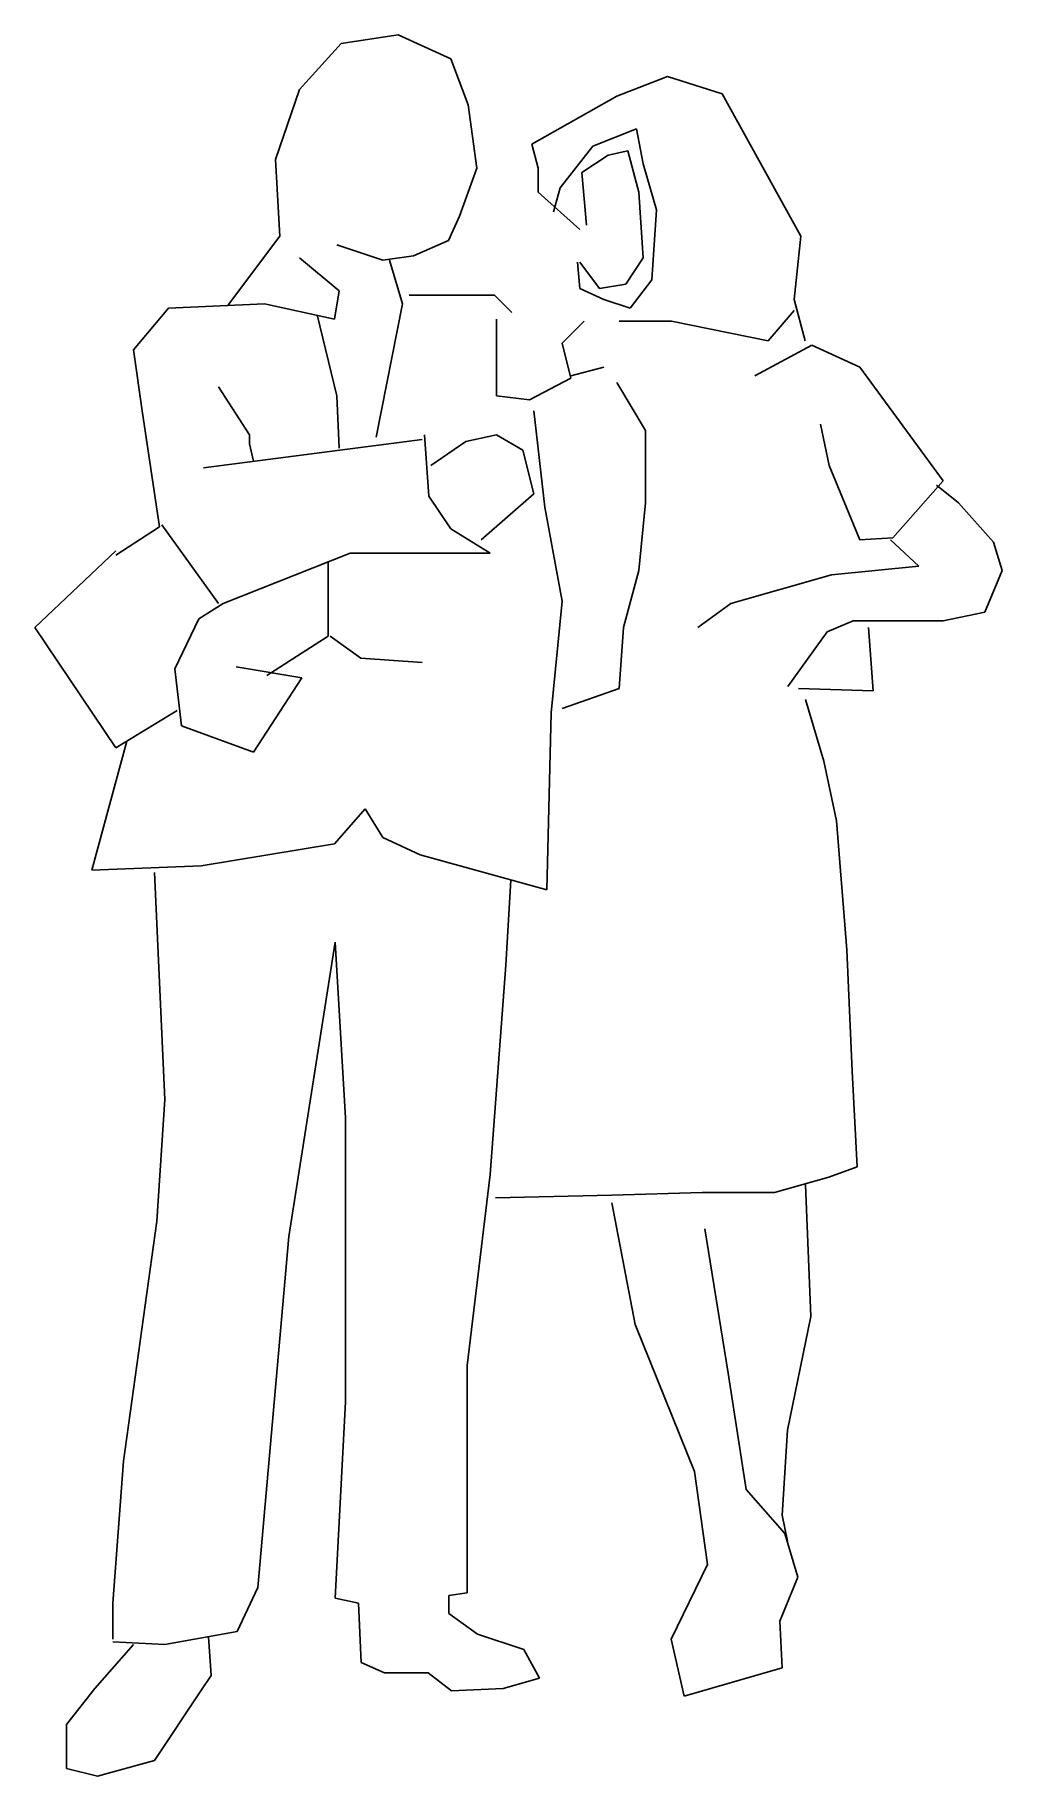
# Model space of a CAD drawing. Header units: millimetres. Extents: x -1579.24 to -1578.25, y 1790.89 to 1792.67.
import ezdxf

# ---------------------------------------------------------------- set-up
doc = ezdxf.new("R2010")
doc.units = ezdxf.units.MM
doc.header["$LTSCALE"] = 10
doc.layers.add('Humanos', color=2, linetype='Continuous')

msp = doc.modelspace()

# ---------------------------------------------------------------- linework, layer by layer
at = {"layer": 'Humanos'}
for p, q in [((-1578.924, 1792.6619), (-1578.8658, 1792.6709)), ((-1578.8658, 1792.6709), (-1578.8121, 1792.6463)), ((-1578.9665, 1792.6149), (-1578.924, 1792.6619)), ((-1578.8121, 1792.6463), (-1578.7942, 1792.5993)), ((-1578.6421, 1792.6082), (-1578.5906, 1792.6284)), ((-1578.5906, 1792.6284), (-1578.5347, 1792.6105)), ((-1578.9911, 1792.5434), (-1578.9665, 1792.6149)), ((-1578.7942, 1792.5993), (-1578.7853, 1792.5344)), ((-1578.7293, 1792.559), (-1578.6421, 1792.6082)), ((-1578.5347, 1792.6105), (-1578.4542, 1792.465)), ((-1578.622, 1792.5747), (-1578.6667, 1792.5568)), ((-1578.6152, 1792.5389), (-1578.622, 1792.5747)), ((-1578.7226, 1792.5344), (-1578.7293, 1792.559)), ((-1578.6667, 1792.5568), (-1578.7003, 1792.5143)), ((-1578.6779, 1792.5299), (-1578.651, 1792.5478)), ((-1578.651, 1792.5478), (-1578.6309, 1792.5523)), ((-1578.6309, 1792.5523), (-1578.6197, 1792.5098)), ((-1578.9866, 1792.465), (-1578.9911, 1792.5434)), ((-1578.7853, 1792.5344), (-1578.8032, 1792.4852)), ((-1578.7226, 1792.5098), (-1578.7226, 1792.5344)), ((-1578.6734, 1792.4762), (-1578.6779, 1792.5299)), ((-1578.6018, 1792.4919), (-1578.6152, 1792.5389)), ((-1578.6801, 1792.4718), (-1578.7226, 1792.5098)), ((-1578.7003, 1792.5143), (-1578.707, 1792.4897)), ((-1578.6197, 1792.5098), (-1578.6152, 1792.4427)), ((-1578.6063, 1792.4203), (-1578.6018, 1792.4919)), ((-1578.8032, 1792.4852), (-1578.8144, 1792.4606)), ((-1579.0403, 1792.3935), (-1578.9866, 1792.465)), ((-1578.8815, 1792.4404), (-1578.9284, 1792.4561)), ((-1578.8144, 1792.4606), (-1578.8501, 1792.4449)), ((-1578.4542, 1792.465), (-1578.4609, 1792.4002)), ((-1578.9262, 1792.4091), (-1578.9665, 1792.4427)), ((-1578.8501, 1792.4449), (-1578.8815, 1792.4404)), ((-1578.8748, 1792.4404), (-1578.8613, 1792.3957)), ((-1578.6824, 1792.4382), (-1578.6801, 1792.4114)), ((-1578.66, 1792.4114), (-1578.6801, 1792.4382)), ((-1578.6152, 1792.4427), (-1578.6331, 1792.4158)), ((-1578.6287, 1792.3912), (-1578.6063, 1792.4203)), ((-1578.9307, 1792.38), (-1578.9262, 1792.4091)), ((-1578.8546, 1792.4046), (-1578.7674, 1792.4046)), ((-1578.7674, 1792.4046), (-1578.7495, 1792.3867)), ((-1578.6801, 1792.4114), (-1578.6555, 1792.4002)), ((-1578.6331, 1792.4158), (-1578.66, 1792.4114)), ((-1579.1365, 1792.3487), (-1579.1007, 1792.3912)), ((-1579.1007, 1792.3912), (-1579.0023, 1792.3957)), ((-1579.0023, 1792.3957), (-1578.9307, 1792.38)), ((-1578.8613, 1792.3957), (-1578.8882, 1792.2592)), ((-1578.6555, 1792.4002), (-1578.6287, 1792.3912)), ((-1578.4609, 1792.389), (-1578.4877, 1792.3577)), ((-1578.4609, 1792.4002), (-1578.4497, 1792.3577)), ((-1578.9486, 1792.3845), (-1578.9284, 1792.3017)), ((-1578.7651, 1792.38), (-1578.7651, 1792.3017)), ((-1578.698, 1792.3554), (-1578.6756, 1792.3778)), ((-1578.5862, 1792.3778), (-1578.6399, 1792.3778)), ((-1578.4877, 1792.3577), (-1578.5862, 1792.3778)), ((-1578.6891, 1792.3196), (-1578.698, 1792.3554)), ((-1578.5011, 1792.3219), (-1578.443, 1792.3532)), ((-1578.443, 1792.3532), (-1578.3938, 1792.3308)), ((-1579.1276, 1792.2861), (-1579.1365, 1792.3487)), ((-1578.7316, 1792.2973), (-1578.6891, 1792.3196)), ((-1578.6891, 1792.3219), (-1578.6555, 1792.3308)), ((-1578.613, 1792.2659), (-1578.6421, 1792.3152)), ((-1578.3938, 1792.3308), (-1578.3088, 1792.2145)), ((-1579.0493, 1792.3107), (-1579.0179, 1792.2615)), ((-1578.9284, 1792.3017), (-1578.9262, 1792.248)), ((-1578.7651, 1792.3017), (-1578.7316, 1792.2973)), ((-1579.1097, 1792.1675), (-1579.1276, 1792.2861)), ((-1578.7271, 1792.2861), (-1578.7159, 1792.1876)), ((-1579.0179, 1792.2615), (-1579.0179, 1792.2525)), ((-1578.839, 1792.2615), (-1578.8345, 1792.1988)), ((-1578.7651, 1792.2615), (-1578.7965, 1792.2548)), ((-1578.7383, 1792.2458), (-1578.7651, 1792.2615)), ((-1578.613, 1792.1921), (-1578.613, 1792.2659)), ((-1578.4251, 1792.2301), (-1578.434, 1792.2727)), ((-1578.8412, 1792.257), (-1579.0649, 1792.2279)), ((-1579.0179, 1792.2525), (-1579.0135, 1792.2346)), ((-1578.7965, 1792.2548), (-1578.8323, 1792.2301)), ((-1578.7271, 1792.2011), (-1578.7383, 1792.2458)), ((-1578.3938, 1792.1541), (-1578.4251, 1792.2301)), ((-1578.3088, 1792.2145), (-1578.3602, 1792.1563)), ((-1578.2931, 1792.1921), (-1578.3155, 1792.21)), ((-1578.8345, 1792.1988), (-1578.8121, 1792.1653)), ((-1578.7808, 1792.1541), (-1578.7271, 1792.2011)), ((-1578.6197, 1792.1228), (-1578.613, 1792.1921)), ((-1578.2573, 1792.1518), (-1578.2931, 1792.1921)), ((-1578.7159, 1792.1876), (-1578.698, 1792.0914)), ((-1579.1544, 1792.1384), (-1579.1097, 1792.1675)), ((-1579.1074, 1792.1697), (-1579.0493, 1792.0892)), ((-1578.8121, 1792.1653), (-1578.7718, 1792.1407)), ((-1578.3602, 1792.1563), (-1578.3938, 1792.1541)), ((-1578.3624, 1792.1541), (-1578.3334, 1792.1272)), ((-1579.2372, 1792.0646), (-1579.1544, 1792.1429)), ((-1578.915, 1792.1407), (-1579.0448, 1792.0892)), ((-1578.7718, 1792.1407), (-1578.915, 1792.1407)), ((-1578.2483, 1792.1228), (-1578.2573, 1792.1518)), ((-1578.9374, 1792.0556), (-1578.9374, 1792.1317)), ((-1578.6354, 1792.0646), (-1578.6197, 1792.1228)), ((-1578.4228, 1792.1183), (-1578.5258, 1792.0892)), ((-1578.3334, 1792.1272), (-1578.4228, 1792.1183)), ((-1578.2662, 1792.0803), (-1578.2483, 1792.1228)), ((-1579.0448, 1792.0892), (-1579.0694, 1792.0735)), ((-1578.698, 1792.0914), (-1578.7092, 1791.9773)), ((-1578.5258, 1792.0892), (-1578.5593, 1792.0646)), ((-1579.1544, 1791.9415), (-1579.2372, 1792.0646)), ((-1579.0694, 1792.0735), (-1579.094, 1792.0221)), ((-1578.6399, 1792.002), (-1578.6354, 1792.0646)), ((-1578.4273, 1792.0601), (-1578.4005, 1792.0713)), ((-1578.4005, 1792.0713), (-1578.3088, 1792.0713)), ((-1578.3848, 1792.0646), (-1578.3803, 1791.9997)), ((-1578.3088, 1792.0713), (-1578.2662, 1792.0803)), ((-1579, 1792.0154), (-1578.9374, 1792.0556)), ((-1578.9352, 1792.0556), (-1578.9038, 1792.0333)), ((-1578.4676, 1792.0042), (-1578.4273, 1792.0601)), ((-1578.9038, 1792.0333), (-1578.8412, 1792.0288)), ((-1579.094, 1792.0221), (-1579.0873, 1791.9639)), ((-1578.9642, 1792.0131), (-1579.0314, 1792.0243)), ((-1579.0135, 1791.9371), (-1578.9642, 1792.0131)), ((-1578.698, 1791.9818), (-1578.6399, 1792.002)), ((-1578.3803, 1791.9997), (-1578.4564, 1792.002)), ((-1579.0918, 1791.9796), (-1579.1544, 1791.9415)), ((-1578.7092, 1791.9773), (-1578.7137, 1791.7961)), ((-1578.4308, 1791.9276), (-1578.4493, 1791.991)), ((-1579.0873, 1791.9639), (-1579.0135, 1791.9371)), ((-1579.179, 1791.8163), (-1579.1432, 1791.9483)), ((-1578.4176, 1791.8668), (-1578.4308, 1791.9276)), ((-1578.8994, 1791.8789), (-1578.9307, 1791.8431)), ((-1578.8815, 1791.8498), (-1578.8994, 1791.8789)), ((-1578.407, 1791.7347), (-1578.4176, 1791.8668)), ((-1578.9307, 1791.8431), (-1579.0672, 1791.8207)), ((-1578.8434, 1791.8319), (-1578.8815, 1791.8498)), ((-1579.0672, 1791.8207), (-1579.179, 1791.8163)), ((-1578.7137, 1791.7961), (-1578.8434, 1791.8319)), ((-1579.115, 1791.814), (-1579.1044, 1791.5815)), ((-1578.7557, 1791.7189), (-1578.7505, 1791.806)), ((-1578.9776, 1791.4415), (-1578.9301, 1791.7426)), ((-1578.9301, 1791.7426), (-1578.9195, 1791.563)), ((-1578.4017, 1791.6105), (-1578.407, 1791.7347)), ((-1578.7716, 1791.5049), (-1578.7557, 1791.7189)), ((-1578.3965, 1791.5128), (-1578.4017, 1791.6105)), ((-1579.1044, 1791.5815), (-1579.1124, 1791.4573)), ((-1578.9195, 1791.563), (-1578.9195, 1791.2724)), ((-1578.4255, 1791.5022), (-1578.3965, 1791.5128)), ((-1578.7954, 1791.3094), (-1578.7716, 1791.5049)), ((-1578.481, 1791.4864), (-1578.4255, 1791.5022)), ((-1578.4493, 1791.4943), (-1578.444, 1791.3596)), ((-1578.7663, 1791.4811), (-1578.6474, 1791.4837)), ((-1578.6474, 1791.4837), (-1578.555, 1791.4864)), ((-1578.555, 1791.4864), (-1578.481, 1791.4864)), ((-1578.6236, 1791.3516), (-1578.6474, 1791.4758)), ((-1579.1124, 1791.4573), (-1579.1467, 1791.2116)), ((-1579.0093, 1791.0822), (-1578.9776, 1791.4415)), ((-1578.5523, 1791.4494), (-1578.5285, 1791.3015)), ((-1578.5629, 1791.2011), (-1578.6236, 1791.3516)), ((-1578.444, 1791.3596), (-1578.4678, 1791.2433)), ((-1578.7954, 1791.0769), (-1578.7954, 1791.3094)), ((-1578.5285, 1791.3015), (-1578.5101, 1791.1826)), ((-1578.9195, 1791.2724), (-1578.9301, 1791.0716)), ((-1578.4678, 1791.2433), (-1578.4731, 1791.1562)), ((-1579.1467, 1791.2116), (-1579.1573, 1791.0663)), ((-1578.5497, 1791.106), (-1578.5629, 1791.2011)), ((-1578.5101, 1791.1826), (-1578.4704, 1791.1377)), ((-1578.4731, 1791.1562), (-1578.4678, 1791.1297)), ((-1578.4704, 1791.1377), (-1578.4572, 1791.0928)), ((-1578.5867, 1791.0294), (-1578.5497, 1791.106)), ((-1578.4572, 1791.0928), (-1578.4757, 1791.0478)), ((-1579.1573, 1791.0663), (-1579.1573, 1791.0294)), ((-1579.0305, 1791.0373), (-1579.0093, 1791.0822)), ((-1578.9301, 1791.0716), (-1578.9063, 1791.0663)), ((-1578.9063, 1791.0663), (-1578.9037, 1791.0056)), ((-1578.8139, 1791.0743), (-1578.7954, 1791.0769)), ((-1578.8139, 1791.0558), (-1578.8139, 1791.0743)), ((-1578.7848, 1791.0346), (-1578.8139, 1791.0558)), ((-1579.1044, 1791.0241), (-1579.0305, 1791.0373)), ((-1579.0569, 1790.9924), (-1579.0595, 1791.032)), ((-1578.7372, 1791.0188), (-1578.7848, 1791.0346)), ((-1578.4757, 1791.0478), (-1578.4731, 1791.0003)), ((-1579.1362, 1791.0241), (-1579.1758, 1790.9792)), ((-1579.1573, 1791.0267), (-1579.1044, 1791.0241)), ((-1578.7214, 1790.9897), (-1578.7372, 1791.0188)), ((-1578.5735, 1790.9712), (-1578.5867, 1791.0294)), ((-1578.9037, 1791.0056), (-1578.8799, 1790.995)), ((-1578.8799, 1790.995), (-1578.835, 1790.995)), ((-1578.835, 1790.995), (-1578.8112, 1790.9765)), ((-1578.4731, 1791.0003), (-1578.5735, 1790.9712)), ((-1579.1758, 1790.9792), (-1579.2048, 1790.9422)), ((-1579.0675, 1790.9765), (-1579.0569, 1790.9924)), ((-1578.8112, 1790.9765), (-1578.7584, 1790.9792)), ((-1578.7584, 1790.9792), (-1578.7214, 1790.9897)), ((-1579.115, 1790.9052), (-1579.0675, 1790.9765)), ((-1579.2048, 1790.9422), (-1579.2048, 1790.8973)), ((-1579.2048, 1790.8973), (-1579.1731, 1790.8893)), ((-1579.1731, 1790.8893), (-1579.115, 1790.9052))]:
    msp.add_line(p, q, dxfattribs=at)

doc.saveas('drawing.dxf')
